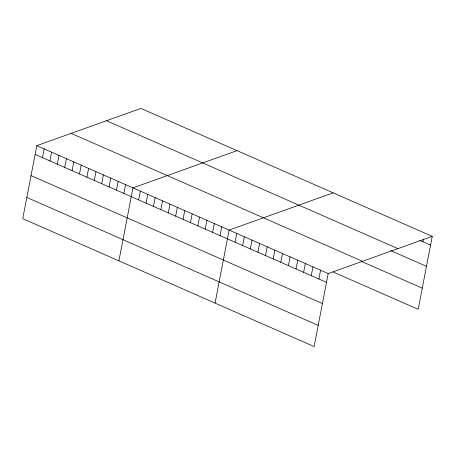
<?xml version="1.0" encoding="UTF-8"?>
<svg xmlns="http://www.w3.org/2000/svg" width="455" height="455" viewBox="0 0 455 455"><rect width="100%" height="100%" fill="white"/><g stroke="black" fill="none" stroke-linecap="round" stroke-linejoin="round"><path stroke-width="0.68" d="M432.25 236.344L140.868 108.426L36.804 145.657L22.75 218.656L314.132 346.573L328.186 273.58L432.25 236.344L418.196 309.343L333.094 271.982M42.514 157.68L44.203 148.904M49.908 160.928L51.603 152.152M57.307 164.175L58.996 155.4M64.701 167.423L66.396 158.647M72.1 170.67L73.79 161.895M79.494 173.918L81.189 165.142M86.894 177.166L88.583 168.39M94.287 180.413L95.982 171.637M101.687 183.661L103.376 174.885M109.081 186.903L110.775 178.132M116.48 190.15L118.169 181.38M123.874 193.398L125.569 184.628M118.909 260.869L132.962 187.875L237.027 150.639M138.667 199.893L140.362 191.123M146.066 203.14L147.756 194.365M153.46 206.388L155.155 197.612M160.86 209.636L162.549 200.86M168.253 212.883L169.948 204.107M175.653 216.131L177.342 207.355M183.046 219.378L184.741 210.602M190.446 222.626L192.135 213.85M197.84 225.873L199.535 217.098M205.239 229.121L206.928 220.345M212.633 232.368L214.328 223.593M220.032 235.616L221.721 226.84M215.061 303.081L229.121 230.088L333.179 192.852M235.047 242.208L236.737 233.432M242.669 245.552L244.358 236.776M250.29 248.896L251.979 240.126M257.911 252.246L259.6 243.47M265.532 255.591L267.221 246.815M273.154 258.935L274.843 250.159M280.775 262.279L282.464 253.509M288.396 265.629L290.085 256.853M296.017 268.973L297.707 260.197M303.639 272.317L305.328 263.542M311.254 275.662L312.949 266.892M318.875 279.012L320.565 270.236M422.94 241.776L423.457 239.074M419.766 240.382L430.561 245.12M106.527 120.712L397.909 248.635M390.913 250.699L426.477 266.311M71.145 133.372L362.527 261.295M361.31 261.386L422.274 288.151M36.804 145.657L328.186 273.58M35.115 154.433L326.497 282.356M31.037 175.624L322.419 303.548M26.834 197.459L318.21 325.382"/></g></svg>
